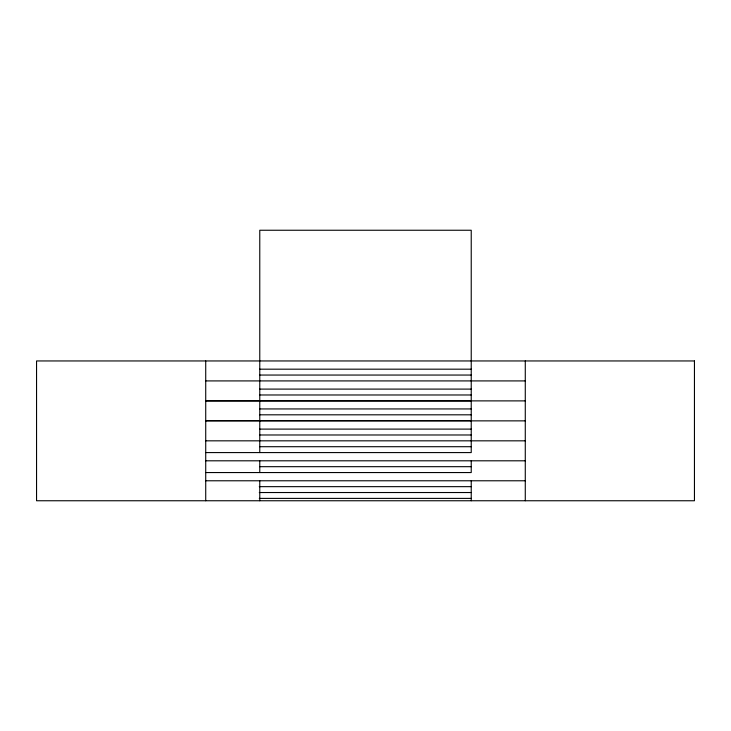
<?xml version="1.0" encoding="UTF-8"?>
<svg xmlns="http://www.w3.org/2000/svg" width="731" height="731" viewBox="0 0 731 731"><rect width="100%" height="100%" fill="white"/><g stroke="black" fill="none" stroke-linecap="round" stroke-linejoin="round"><path stroke-width="1.1" d="M259.77 369.182L471.23 369.182M259.77 375.049L471.23 375.049M205.722 380.915L525.278 380.915M259.77 389.102L471.23 389.102M259.77 394.978L471.23 394.978M471.23 400.853L205.722 400.853L525.278 400.89M259.77 408.94L471.23 408.94M259.77 414.815L471.23 414.815M205.722 420.681L471.23 420.681L471.23 230.247L259.77 230.247L259.77 420.681M205.722 420.864L525.278 420.864M259.77 429.106L471.23 429.106M259.77 434.982L471.23 434.982M205.722 440.83L525.278 440.83M259.77 446.705L471.23 446.705M205.722 452.58L471.23 452.58L471.23 420.864M205.722 460.804L525.278 460.804M259.77 466.68L471.23 466.68M205.722 472.555L471.23 472.555L471.23 460.804M205.722 480.779L525.278 480.779M259.286 486.654L471.23 486.654M259.286 492.53L471.23 492.53M259.286 498.396L471.23 498.396M525.278 360.95L525.278 500.753M471.23 480.779L471.23 500.753M259.77 420.864L259.77 452.58M259.77 460.804L259.77 472.555M259.77 480.779L259.77 500.753M205.722 360.95L205.722 500.753M694.45 360.95L36.55 360.95L36.55 500.753L694.45 500.753L694.45 360.95"/></g></svg>
